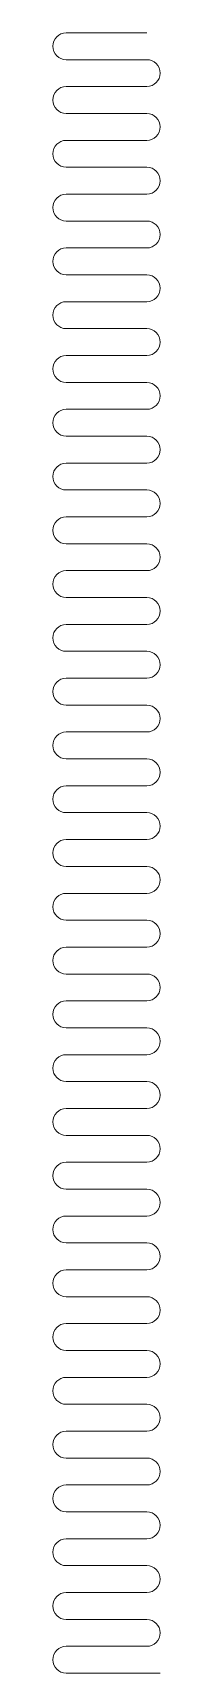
# Model space of a CAD drawing. Header units: millimetres. Extents: x -751 to 39822, y -9875 to 9310.
# Drawn here: x 8220 to 8300, y -2237 to -1017 of the extents above; entities that cross this region are included whole.
import ezdxf

# ---------------------------------------------------------------- set-up
doc = ezdxf.new("R2010")
doc.units = ezdxf.units.MM
doc.header["$MEASUREMENT"] = 0
doc.layers.get('0').update_dxf_attribs({"lineweight": 0})

msp = doc.modelspace()

# ---------------------------------------------------------------- linework, layer by layer
for p, q in [((8229.86926, -1017.11816), (8289.86926, -1017.11816)), ((8229.86926, -1037.11816), (8289.86926, -1037.11816)), ((8229.86926, -1057.11816), (8289.86926, -1057.11816)), ((8229.86926, -1077.11816), (8289.86926, -1077.11816)), ((8229.86926, -1097.11816), (8289.86926, -1097.11816)), ((8229.86926, -1117.11816), (8289.86926, -1117.11816)), ((8229.86926, -1137.11816), (8289.86926, -1137.11816)), ((8229.86926, -1157.11816), (8289.86926, -1157.11816)), ((8229.86926, -1177.11816), (8289.86926, -1177.11816)), ((8229.86926, -1197.11816), (8289.86926, -1197.11816)), ((8229.86926, -1217.11816), (8289.86926, -1217.11816)), ((8229.86926, -1237.11816), (8289.86926, -1237.11816)), ((8229.86926, -1257.11816), (8289.86926, -1257.11816)), ((8229.86926, -1277.11816), (8289.86926, -1277.11816)), ((8229.86926, -1297.11816), (8289.86926, -1297.11816)), ((8229.86926, -1317.11816), (8289.86926, -1317.11816)), ((8229.86926, -1337.11816), (8289.86926, -1337.11816)), ((8229.86926, -1357.11816), (8289.86926, -1357.11816)), ((8229.86926, -1377.11816), (8289.86926, -1377.11816)), ((8229.86926, -1397.11816), (8289.86926, -1397.11816)), ((8229.86926, -1417.11816), (8289.86926, -1417.11816)), ((8229.86926, -1437.11816), (8289.86926, -1437.11816)), ((8229.86926, -1457.11816), (8289.86926, -1457.11816)), ((8229.86926, -1477.11816), (8289.86926, -1477.11816)), ((8229.86926, -1497.11816), (8289.86926, -1497.11816)), ((8229.86926, -1517.11816), (8289.86926, -1517.11816)), ((8229.86926, -1537.11816), (8289.86926, -1537.11816)), ((8229.86926, -1557.11816), (8289.86926, -1557.11816)), ((8229.86926, -1577.11816), (8289.86926, -1577.11816)), ((8229.86926, -1597.11816), (8289.86926, -1597.11816)), ((8229.86926, -1617.11816), (8289.86926, -1617.11816)), ((8229.86926, -1637.11816), (8289.86926, -1637.11816)), ((8229.86926, -1657.11816), (8289.86926, -1657.11816)), ((8229.86926, -1677.11816), (8289.86926, -1677.11816)), ((8229.86926, -1697.11816), (8289.86926, -1697.11816)), ((8229.86926, -1717.11816), (8289.86926, -1717.11816)), ((8229.86926, -1737.11816), (8289.86926, -1737.11816)), ((8229.86926, -1757.11816), (8289.86926, -1757.11816)), ((8229.86926, -1777.11816), (8289.86926, -1777.11816)), ((8229.86926, -1797.11816), (8289.86926, -1797.11816)), ((8229.86926, -1817.11816), (8289.86926, -1817.11816)), ((8229.86926, -1837.11816), (8289.86926, -1837.11816)), ((8229.86926, -1857.11816), (8289.86926, -1857.11816)), ((8229.86926, -1877.11816), (8289.86926, -1877.11816)), ((8229.86926, -1897.11816), (8289.86926, -1897.11816)), ((8229.86926, -1917.11816), (8289.86926, -1917.11816)), ((8229.86926, -1937.11816), (8289.86926, -1937.11816)), ((8229.86926, -1957.11816), (8289.86926, -1957.11816)), ((8229.86926, -1977.11816), (8289.86926, -1977.11816)), ((8229.86926, -1997.11816), (8289.86926, -1997.11816)), ((8229.86926, -2017.11816), (8289.86926, -2017.11816)), ((8229.86926, -2037.11816), (8289.86926, -2037.11816)), ((8229.86926, -2057.11816), (8289.86926, -2057.11816)), ((8229.86926, -2077.11816), (8289.86926, -2077.11816)), ((8229.86926, -2097.11816), (8289.86926, -2097.11816)), ((8229.86926, -2117.11816), (8289.86926, -2117.11816)), ((8229.86926, -2137.11816), (8289.86926, -2137.11816)), ((8229.86926, -2157.11816), (8289.86926, -2157.11816)), ((8229.86926, -2177.11816), (8289.86926, -2177.11816)), ((8229.86926, -2197.11816), (8289.86926, -2197.11816)), ((8229.86926, -2217.11816), (8289.86926, -2217.11816)), ((8229.86926, -2237.11816), (8299.86926, -2237.11816))]:
    msp.add_line(p, q)
for centre, start, end in [((8229.86926, -1027.11816), 90, 270), ((8289.86926, -1047.11816), 270, 90), ((8229.86926, -1067.11816), 90, 270), ((8289.86926, -1087.11816), 270, 90), ((8229.86926, -1107.11816), 90, 270), ((8289.86926, -1127.11816), 270, 90), ((8229.86926, -1147.11816), 90, 270), ((8289.86926, -1167.11816), 270, 90), ((8229.86926, -1187.11816), 90, 270), ((8289.86926, -1207.11816), 270, 90), ((8229.86926, -1227.11816), 90, 270), ((8289.86926, -1247.11816), 270, 90), ((8229.86926, -1267.11816), 90, 270), ((8289.86926, -1287.11816), 270, 90), ((8229.86926, -1307.11816), 90, 270), ((8289.86926, -1327.11816), 270, 90), ((8229.86926, -1347.11816), 90, 270), ((8289.86926, -1367.11816), 270, 90), ((8229.86926, -1387.11816), 90, 270), ((8289.86926, -1407.11816), 270, 90), ((8229.86926, -1427.11816), 90, 270), ((8289.86926, -1447.11816), 270, 90), ((8229.86926, -1467.11816), 90, 270), ((8289.86926, -1487.11816), 270, 90), ((8229.86926, -1507.11816), 90, 270), ((8289.86926, -1527.11816), 270, 90), ((8229.86926, -1547.11816), 90, 270), ((8289.86926, -1567.11816), 270, 90), ((8229.86926, -1587.11816), 90, 270), ((8289.86926, -1607.11816), 270, 90), ((8229.86926, -1627.11816), 90, 270), ((8289.86926, -1647.11816), 270, 90), ((8229.86926, -1667.11816), 90, 270), ((8289.86926, -1687.11816), 270, 90), ((8229.86926, -1707.11816), 90, 270), ((8289.86926, -1727.11816), 270, 90), ((8229.86926, -1747.11816), 90, 270), ((8289.86926, -1767.11816), 270, 90), ((8229.86926, -1787.11816), 90, 270), ((8289.86926, -1807.11816), 270, 90), ((8229.86926, -1827.11816), 90, 270), ((8289.86926, -1847.11816), 270, 90), ((8229.86926, -1867.11816), 90, 270), ((8289.86926, -1887.11816), 270, 90), ((8229.86926, -1907.11816), 90, 270), ((8289.86926, -1927.11816), 270, 90), ((8229.86926, -1947.11816), 90, 270), ((8289.86926, -1967.11816), 270, 90), ((8229.86926, -1987.11816), 90, 270), ((8289.86926, -2007.11816), 270, 90), ((8229.86926, -2027.11816), 90, 270), ((8289.86926, -2047.11816), 270, 90), ((8229.86926, -2067.11816), 90, 270), ((8289.86926, -2087.11816), 270, 90), ((8229.86926, -2107.11816), 90, 270), ((8289.86926, -2127.11816), 270, 90), ((8229.86926, -2147.11816), 90, 270), ((8289.86926, -2167.11816), 270, 90), ((8229.86926, -2187.11816), 90, 270), ((8289.86926, -2207.11816), 270, 90), ((8229.86926, -2227.11816), 90, 270)]:
    msp.add_arc(centre, 10, start, end)

doc.saveas('drawing.dxf')
